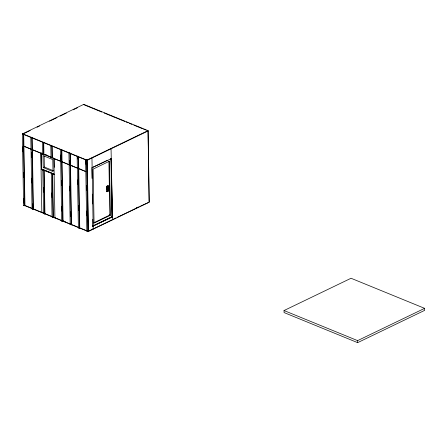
<?xml version="1.0" encoding="UTF-8"?>
<svg xmlns="http://www.w3.org/2000/svg" width="447" height="447" viewBox="0 0 447 447"><rect width="100%" height="100%" fill="white"/><g stroke="black" fill="none" stroke-linecap="round" stroke-linejoin="round"><path stroke-width="0.67" d="M146.772 130.44L148.063 130.971L149.035 202.256L140.581 206.095M32.407 208.738L32.044 208.917L30.804 137.408L31.167 137.235L32.173 137.648L33.413 209.151L33.05 209.325L32.044 208.917L32.407 208.738L32.324 203.877M70.531 224.321L70.173 224.506L68.933 152.997L69.291 152.824L70.296 153.237L71.537 224.74L70.173 224.506L71.537 224.74M78.75 227.685L78.387 227.864L77.147 156.361L77.51 156.182L78.516 156.595L79.756 228.099L78.387 227.864L79.756 228.099M54.171 174.637L54.433 174.509L41.074 169.284L41.61 169.022L54.087 174.09L41.61 169.022M42.839 170.324L44.203 170.564L44.951 213.867L43.588 213.627L42.839 170.324L43.203 170.151M42.364 142.481L43.728 142.716L43.923 154.394L42.56 154.154L42.364 142.481L42.722 142.308M86.964 160.155L87.243 160.272L85.606 159.814L86.847 231.322L87.852 231.73L149.304 202.128L148.058 130.625L83.796 104.352L22.35 133.955L23.59 205.458L24.954 205.698L23.713 134.189L22.708 133.782L87.243 160.272L88.484 231.434L88.204 231.311L116.052 217.907M23.965 133.524L30.2 130.524M37.051 127.222L39.548 126.02M49.516 121.215L57.004 117.611M60.116 116.108L66.352 113.108M73.207 109.806L77.566 107.699M23.713 134.189L23.356 134.363L24.596 205.871M32.173 137.648L31.81 137.821L33.05 209.325M50.818 145.934L52.187 146.175L52.377 157.852L52.02 158.026L51.014 157.612L50.818 145.934L51.181 145.761M42.918 153.98L42.56 154.154L43.923 154.394M61.842 149.779L61.479 149.952L62.72 221.455L61.714 221.047L60.474 149.538L61.842 149.779L63.083 221.282L62.72 221.455M22.35 133.955L69.939 153.41L70.296 153.237M43.242 167.564L53.003 171.559L52.796 159.585L43.029 155.595L43.242 167.564L44.337 167.033L53.495 170.776M70.173 153.528L78.152 156.768L78.516 156.595M51.293 173.782L52.662 174.017L53.405 217.326L53.048 217.499L52.042 217.086L51.293 173.782L51.656 173.609M78.577 156.964L86.612 160.227L148.058 130.625M86.975 160.4L148.063 130.971M107.47 160.249L91.842 167.776L111.499 158.556L111.219 158.445M43.946 213.454L43.588 213.627L44.951 213.867M106.654 186.315L108.241 185.74L108.336 191.098L106.956 191.763L106.654 186.315L108.241 185.74M107.498 187.74L108.269 187.807L106.47 188.455L106.481 188.857L108.275 188.209L107.504 188.142L107.498 187.74L106.47 188.455M106.481 188.857L107.749 188.243L107.777 187.606M107.487 189.26L108.135 189.198L108.152 190.221L107.783 190.4L107.487 189.26L108.135 189.198M106.749 191.679L108.336 191.098M55.193 217.818L54.925 217.952L53.886 158.501L60.932 161.378M93.496 222.908L109.839 215.035L108.9 160.998M110.403 215.264L94.054 223.137L93.11 169.106L109.459 161.227L110.403 215.264L109.236 214.783M92.585 226.031L112.219 216.583M111.974 216.694L112.538 216.924L92.87 226.148L112.258 216.806M136.525 207.794L137.782 207.19M117.31 217.303L139.33 206.682M284.035 310.542L351.04 278.263L424.616 308.346L424.65 310.369L357.645 342.648L284.074 312.57L284.035 310.542L357.611 340.625L424.616 308.346M111.331 148.667L111.046 148.555L112.566 219.823L112.286 219.712M92.87 226.148L93.149 226.26M84.081 104.81L83.796 104.352M84.444 104.961L94.082 108.9M94.423 109.04L101.793 112.057M104.117 113.002L113.812 116.969M114.002 117.047L124.797 121.461M126.088 121.986L128.144 122.83M129.323 123.311L131.999 124.406M133.843 125.16L142.28 128.607M143.537 129.122L145.493 129.921M45.918 154.763L47.851 155.55M44.365 154.36L54.026 158.311M70.643 165.105L72.068 165.686M80.404 169.1L81.751 169.653M62.211 161.903L69.251 164.781M70.531 165.306L85.902 171.592L23.831 146.208L40.794 153.148L41.828 212.593M107.872 190.109L108.152 190.221M92.635 228.925L93.2 229.155L91.959 157.998M63.362 220.919L65.296 221.712M24.507 205.274L32.044 208.358M33.301 208.872L51.45 216.292M53.322 217.052L61.608 220.438M62.876 220.963L70.592 224.115M71.838 224.629L78.292 227.26M79.521 227.769L87.204 230.909M24.239 205.402L88.221 231.563L86.969 160.054M357.611 340.625L357.645 342.648M111.214 158.322L112.236 216.918L111.214 158.635M110.929 158.333L111.951 216.834M108.029 185.656L108.124 191.014M107.766 189.377L107.783 190.4M106.867 186.405L106.956 191.763M106.716 188.556L106.727 188.958M91.858 168.351L92.026 178.364M92.311 194.16L92.479 203.927M92.747 219.276L92.864 226.266M86.612 160.227L87.852 231.73M85.964 159.64L86.047 164.502M86.411 185.326L86.495 190.187M86.858 211.012L86.941 215.867M78.152 156.768L79.393 228.277M77.51 156.182L77.555 158.959M77.918 179.789L78.001 184.645M78.365 205.469L78.448 210.33M69.939 153.41L71.174 224.914M69.425 160.462L69.508 165.317M69.872 186.142L69.956 191.003M70.313 211.828L70.397 216.689M60.932 154.919L61.015 159.78M61.379 180.605L61.462 185.466M61.82 206.29L61.904 211.146M54.154 158.367L54.31 167.357M52.299 174.19L53.048 217.499M51.986 192.853L52.07 197.663M44.141 155.729L44.337 167.033M43.845 170.737L44.594 214.04M43.499 187.332L43.577 192.143M41.325 152.807L41.616 169.474M41.057 153.014L41.347 169.609M31.43 152.511L31.513 157.366M31.877 178.191L31.96 183.052M22.937 146.683L23.021 151.829M23.384 172.497L23.467 177.509M23.836 198.306L23.914 203.195M51.824 146.348L52.02 158.026M43.37 142.889L43.56 154.567M23.948 205.279L23.59 205.458L23.948 205.279M62.077 220.868L61.714 221.047L62.077 220.868"/></g></svg>
